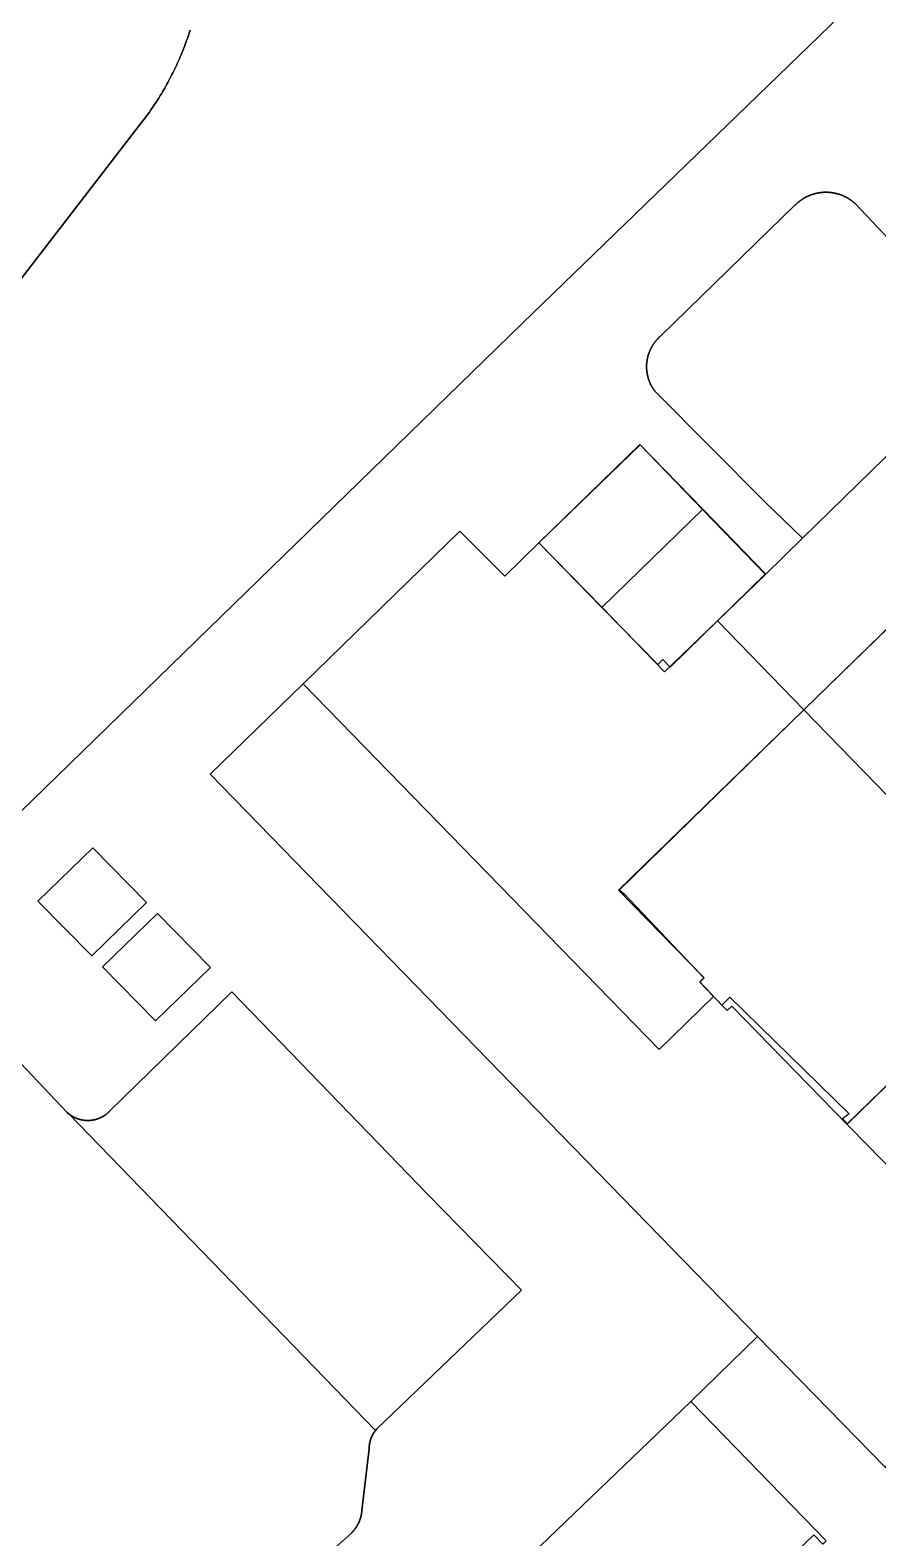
# Model space of a CAD drawing. Header units: metres. Extents: x -127 to 442, y -186 to 462.
# Drawn here: x 213.94 to 234.4, y 33.17 to 69.56 of the extents above; entities that cross this region are included whole.
import ezdxf

# ---------------------------------------------------------------- set-up
doc = ezdxf.new("R2010")
doc.units = ezdxf.units.M

msp = doc.modelspace()

# ---------------------------------------------------------------- linework, layer by layer
at = {"layer": 'building_2', "color": 1}
for points in [[(226.219, 57.188), (227.734, 55.625), (230.172, 58), (228.656, 59.562), (226.219, 57.188)], [(227.734, 55.625), (229.086, 54.25), (229.211, 54.375), (229.383, 54.188), (231.688, 56.438), (230.172, 58), (227.734, 55.625)], [(238.117, 47.5), (242.492, 51.75), (236.977, 57.406), (232.609, 53.156), (238.117, 47.5)], [(228.164, 48.812), (228.273, 48.719), (230.203, 46.688), (230.102, 46.594), (230.633, 46.031), (230.828, 46.219), (233.703, 43.406), (233.547, 43.281), (233.656, 43.156), (238.117, 47.5), (232.609, 53.156), (228.164, 48.812)]]:
    msp.add_lwpolyline(points, close=True, dxfattribs=at)
at = {"layer": 'road_0', "color": 8}
for points in [[(234.224, 70.619), (225.826, 62.487), (212.778, 49.795)], [(212.578, 62.077), (216.63, 67.33), (216.63, 67.33), (216.662, 67.372), (216.694, 67.414), (216.726, 67.456), (216.758, 67.498), (216.789, 67.541), (216.819, 67.584), (216.85, 67.627), (216.88, 67.67), (216.91, 67.714), (216.939, 67.758), (216.968, 67.802), (216.997, 67.846), (217.026, 67.89), (217.054, 67.935), (217.082, 67.98), (217.109, 68.025), (217.136, 68.07), (217.163, 68.116), (217.19, 68.161), (217.216, 68.207), (217.242, 68.253), (217.267, 68.3), (217.292, 68.346), (217.317, 68.393), (217.341, 68.44), (217.365, 68.487), (217.389, 68.534), (217.412, 68.581), (217.435, 68.629), (217.458, 68.676), (217.48, 68.724), (217.502, 68.772), (217.524, 68.82), (217.545, 68.869), (217.566, 68.917), (217.586, 68.966), (217.606, 69.015), (217.626, 69.064), (217.645, 69.113), (217.664, 69.162), (217.683, 69.212), (217.701, 69.261), (217.719, 69.311), (217.736, 69.361), (217.753, 69.41), (217.77, 69.461), (217.787, 69.511), (217.803, 69.561)], [(220.812, 27.751), (229.887, 36.46), (231.493, 38.035), (226.162, 43.508), (218.29, 51.605), (220.532, 53.785), (224.315, 57.466), (225.394, 56.386), (226.219, 57.189), (228.66, 59.549), (230.172, 57.987), (231.684, 56.425), (232.577, 57.296), (231.675, 58.177), (229.032, 60.83), (229.032, 60.83), (229.028, 60.836), (229.023, 60.841), (229.019, 60.847), (229.014, 60.853), (229.01, 60.858), (229.006, 60.864), (229.001, 60.87), (228.997, 60.876), (228.993, 60.882), (228.989, 60.888), (228.985, 60.893), (228.981, 60.899), (228.977, 60.905), (228.973, 60.911), (228.969, 60.917), (228.965, 60.924), (228.961, 60.93), (228.958, 60.936), (228.954, 60.942), (228.95, 60.948), (228.947, 60.954), (228.943, 60.961), (228.94, 60.967), (228.936, 60.973), (228.933, 60.979), (228.929, 60.986), (228.926, 60.992), (228.923, 60.999), (228.92, 61.005), (228.916, 61.011), (228.913, 61.018), (228.91, 61.024), (228.907, 61.031), (228.904, 61.037), (228.901, 61.044), (228.898, 61.05), (228.895, 61.057), (228.893, 61.064), (228.89, 61.07), (228.887, 61.077), (228.884, 61.084), (228.882, 61.09), (228.879, 61.097), (228.877, 61.104), (228.874, 61.111), (228.872, 61.117), (228.87, 61.124), (228.867, 61.131), (228.865, 61.138), (228.863, 61.145), (228.861, 61.151), (228.859, 61.158), (228.857, 61.165), (228.855, 61.172), (228.853, 61.179), (228.851, 61.186), (228.849, 61.193), (228.847, 61.2), (228.845, 61.207), (228.844, 61.214), (228.842, 61.221), (228.84, 61.228), (228.839, 61.235), (228.837, 61.242), (228.836, 61.249), (228.835, 61.256), (228.833, 61.263), (228.832, 61.27), (228.831, 61.277), (228.83, 61.284), (228.829, 61.291), (228.827, 61.299), (228.826, 61.306), (228.826, 61.313), (228.825, 61.32), (228.824, 61.327), (228.823, 61.334), (228.822, 61.341), (228.822, 61.348), (228.821, 61.356), (228.82, 61.363), (228.82, 61.37), (228.819, 61.377), (228.819, 61.384), (228.819, 61.391), (228.818, 61.399), (228.818, 61.406), (228.818, 61.413), (228.818, 61.42), (228.818, 61.427), (228.817, 61.435), (228.817, 61.442), (228.818, 61.449), (228.818, 61.456), (228.818, 61.463), (228.818, 61.47), (228.818, 61.478), (228.819, 61.485), (228.819, 61.492), (228.819, 61.492), (228.819, 61.5), (228.82, 61.508), (228.821, 61.516), (228.821, 61.524), (228.822, 61.532), (228.823, 61.54), (228.824, 61.548), (228.825, 61.556), (228.826, 61.564), (228.827, 61.572), (228.828, 61.58), (228.829, 61.588), (228.83, 61.596), (228.832, 61.604), (228.833, 61.612), (228.834, 61.619), (228.836, 61.627), (228.837, 61.635), (228.839, 61.643), (228.841, 61.651), (228.843, 61.659), (228.844, 61.667), (228.846, 61.674), (228.848, 61.682), (228.85, 61.69), (228.852, 61.698), (228.855, 61.705), (228.857, 61.713), (228.859, 61.721), (228.862, 61.729), (228.864, 61.736), (228.866, 61.744), (228.869, 61.751), (228.872, 61.759), (228.874, 61.767), (228.877, 61.774), (228.88, 61.782), (228.883, 61.789), (228.886, 61.797), (228.889, 61.804), (228.892, 61.812), (228.895, 61.819), (228.898, 61.826), (228.901, 61.834), (228.904, 61.841), (228.908, 61.848), (228.911, 61.856), (228.915, 61.863), (228.918, 61.87), (228.922, 61.877), (228.925, 61.884), (228.929, 61.892), (228.933, 61.899), (228.937, 61.906), (228.94, 61.913), (228.944, 61.92), (228.948, 61.927), (228.952, 61.934), (228.957, 61.941), (228.961, 61.947), (228.965, 61.954), (228.969, 61.961), (228.974, 61.968), (228.978, 61.975), (228.982, 61.981), (228.987, 61.988), (228.991, 61.995), (228.996, 62.001), (229.001, 62.008), (229.005, 62.014), (229.01, 62.021), (229.015, 62.027), (229.02, 62.033), (229.025, 62.04), (229.03, 62.046), (229.035, 62.052), (229.04, 62.059), (229.045, 62.065), (229.05, 62.071), (229.055, 62.077), (229.061, 62.083), (229.066, 62.089), (229.071, 62.095), (229.077, 62.101), (229.082, 62.107), (229.088, 62.113), (229.093, 62.118), (229.099, 62.124), (229.105, 62.13), (229.11, 62.135), (229.116, 62.141), (229.122, 62.147), (229.128, 62.152), (229.134, 62.158), (229.14, 62.163), (229.146, 62.168), (229.152, 62.174), (229.158, 62.179), (229.164, 62.184), (229.164, 62.184), (232.406, 65.341), (232.406, 65.341), (232.412, 65.347), (232.417, 65.352), (232.423, 65.357), (232.428, 65.363), (232.434, 65.368), (232.44, 65.373), (232.446, 65.379), (232.451, 65.384), (232.457, 65.389), (232.463, 65.394), (232.469, 65.399), (232.475, 65.404), (232.481, 65.409), (232.487, 65.414), (232.493, 65.419), (232.499, 65.424), (232.505, 65.429), (232.512, 65.434), (232.518, 65.438), (232.524, 65.443), (232.53, 65.448), (232.537, 65.452), (232.543, 65.457), (232.549, 65.461), (232.556, 65.466), (232.562, 65.47), (232.569, 65.475), (232.575, 65.479), (232.582, 65.483), (232.588, 65.487), (232.595, 65.491), (232.602, 65.496), (232.608, 65.5), (232.615, 65.504), (232.622, 65.507), (232.629, 65.511), (232.635, 65.515), (232.642, 65.519), (232.649, 65.523), (232.656, 65.526), (232.663, 65.53), (232.67, 65.534), (232.677, 65.537), (232.684, 65.541), (232.691, 65.544), (232.698, 65.547), (232.705, 65.551), (232.712, 65.554), (232.719, 65.557), (232.726, 65.56), (232.734, 65.564), (232.741, 65.567), (232.748, 65.57), (232.755, 65.573), (232.762, 65.575), (232.77, 65.578), (232.777, 65.581), (232.784, 65.584), (232.792, 65.587), (232.799, 65.589), (232.806, 65.592), (232.814, 65.594), (232.821, 65.597), (232.829, 65.599), (232.836, 65.601), (232.844, 65.604), (232.851, 65.606), (232.859, 65.608), (232.866, 65.61), (232.874, 65.612), (232.881, 65.614), (232.889, 65.616), (232.896, 65.618), (232.904, 65.62), (232.911, 65.622), (232.919, 65.623), (232.927, 65.625), (232.934, 65.627), (232.942, 65.628), (232.95, 65.63), (232.957, 65.631), (232.965, 65.633), (232.973, 65.634), (232.98, 65.635), (232.988, 65.636), (232.996, 65.637), (233.004, 65.639), (233.011, 65.64), (233.019, 65.641), (233.027, 65.641), (233.035, 65.642), (233.042, 65.643), (233.05, 65.644), (233.058, 65.644), (233.066, 65.645), (233.074, 65.646), (233.081, 65.646), (233.089, 65.647), (233.097, 65.647), (233.097, 65.647), (233.105, 65.647), (233.114, 65.648), (233.122, 65.648), (233.13, 65.648), (233.139, 65.648), (233.147, 65.648), (233.155, 65.648), (233.163, 65.648), (233.172, 65.648), (233.18, 65.648), (233.188, 65.647), (233.197, 65.647), (233.205, 65.647), (233.213, 65.646), (233.222, 65.645), (233.23, 65.645), (233.238, 65.644), (233.246, 65.643), (233.255, 65.643), (233.263, 65.642), (233.271, 65.641), (233.28, 65.64), (233.288, 65.639), (233.296, 65.637), (233.304, 65.636), (233.312, 65.635), (233.321, 65.633), (233.329, 65.632), (233.337, 65.631), (233.345, 65.629), (233.353, 65.627), (233.361, 65.626), (233.37, 65.624), (233.378, 65.622), (233.386, 65.62), (233.394, 65.618), (233.402, 65.616), (233.41, 65.614), (233.418, 65.612), (233.426, 65.61), (233.434, 65.608), (233.442, 65.605), (233.45, 65.603), (233.458, 65.601), (233.466, 65.598), (233.474, 65.595), (233.482, 65.593), (233.49, 65.59), (233.497, 65.587), (233.505, 65.584), (233.513, 65.582), (233.521, 65.579), (233.529, 65.576), (233.536, 65.573), (233.544, 65.569), (233.552, 65.566), (233.559, 65.563), (233.567, 65.56), (233.574, 65.556), (233.582, 65.553), (233.59, 65.549), (233.597, 65.546), (233.605, 65.542), (233.612, 65.538), (233.619, 65.535), (233.627, 65.531), (233.634, 65.527), (233.642, 65.523), (233.649, 65.519), (233.656, 65.515), (233.663, 65.511), (233.671, 65.507), (233.678, 65.503), (233.685, 65.498), (233.692, 65.494), (233.699, 65.49), (233.706, 65.485), (233.713, 65.481), (233.72, 65.476), (233.727, 65.472), (233.734, 65.467), (233.741, 65.462), (233.747, 65.457), (233.754, 65.453), (233.761, 65.448), (233.768, 65.443), (233.774, 65.438), (233.781, 65.433), (233.788, 65.428), (233.794, 65.423), (233.801, 65.417), (233.807, 65.412), (233.813, 65.407), (233.82, 65.401), (233.826, 65.396), (233.832, 65.391), (233.839, 65.385), (233.845, 65.38), (233.851, 65.374), (233.851, 65.374), (236.394, 62.682)], [(221.331, 32.96), (221.693, 33.287), (221.693, 33.287), (221.695, 33.289), (221.697, 33.291), (221.698, 33.292), (221.7, 33.294), (221.702, 33.296), (221.704, 33.298), (221.705, 33.299), (221.707, 33.301), (221.709, 33.303), (221.711, 33.305), (221.712, 33.307), (221.714, 33.308), (221.716, 33.31), (221.717, 33.312), (221.719, 33.314), (221.721, 33.316), (221.723, 33.318), (221.724, 33.319), (221.726, 33.321), (221.728, 33.323), (221.729, 33.325), (221.731, 33.327), (221.733, 33.329), (221.734, 33.331), (221.736, 33.332), (221.738, 33.334), (221.739, 33.336), (221.741, 33.338), (221.743, 33.34), (221.744, 33.342), (221.746, 33.344), (221.747, 33.346), (221.749, 33.348), (221.751, 33.35), (221.752, 33.351), (221.754, 33.353), (221.755, 33.355), (221.757, 33.357), (221.759, 33.359), (221.76, 33.361), (221.762, 33.363), (221.763, 33.365), (221.765, 33.367), (221.766, 33.369), (221.768, 33.371), (221.769, 33.373), (221.771, 33.375), (221.773, 33.377), (221.774, 33.379), (221.776, 33.381), (221.777, 33.383), (221.779, 33.385), (221.78, 33.387), (221.782, 33.389), (221.783, 33.391), (221.785, 33.393), (221.786, 33.395), (221.788, 33.397), (221.789, 33.399), (221.79, 33.401), (221.792, 33.403), (221.793, 33.405), (221.795, 33.407), (221.796, 33.409), (221.798, 33.411), (221.799, 33.413), (221.801, 33.415), (221.802, 33.417), (221.803, 33.419), (221.805, 33.421), (221.806, 33.423), (221.808, 33.426), (221.809, 33.428), (221.81, 33.43), (221.812, 33.432), (221.813, 33.434), (221.814, 33.436), (221.816, 33.438), (221.817, 33.44), (221.819, 33.442), (221.82, 33.444), (221.821, 33.446), (221.823, 33.449), (221.824, 33.451), (221.825, 33.453), (221.826, 33.455), (221.828, 33.457), (221.829, 33.459), (221.83, 33.461), (221.832, 33.464), (221.833, 33.466), (221.834, 33.468), (221.836, 33.47), (221.837, 33.472), (221.838, 33.474), (221.839, 33.476), (221.841, 33.479), (221.842, 33.481), (221.843, 33.483), (221.843, 33.483), (221.845, 33.486), (221.847, 33.49), (221.848, 33.493), (221.85, 33.496), (221.852, 33.499), (221.854, 33.503), (221.855, 33.506), (221.857, 33.509), (221.859, 33.513), (221.861, 33.516), (221.862, 33.519), (221.864, 33.523), (221.866, 33.526), (221.867, 33.529), (221.869, 33.533), (221.87, 33.536), (221.872, 33.54), (221.874, 33.543), (221.875, 33.546), (221.877, 33.55), (221.878, 33.553), (221.88, 33.557), (221.881, 33.56), (221.883, 33.564), (221.884, 33.567), (221.886, 33.57), (221.887, 33.574), (221.888, 33.577), (221.89, 33.581), (221.891, 33.584), (221.893, 33.588), (221.894, 33.591), (221.895, 33.595), (221.897, 33.598), (221.898, 33.602), (221.899, 33.605), (221.9, 33.609), (221.902, 33.612), (221.903, 33.616), (221.904, 33.619), (221.905, 33.623), (221.907, 33.626), (221.908, 33.63), (221.909, 33.634), (221.91, 33.637), (221.911, 33.641), (221.912, 33.644), (221.913, 33.648), (221.915, 33.651), (221.916, 33.655), (221.917, 33.659), (221.918, 33.662), (221.919, 33.666), (221.92, 33.669), (221.921, 33.673), (221.922, 33.677), (221.923, 33.68), (221.924, 33.684), (221.924, 33.687), (221.925, 33.691), (221.926, 33.695), (221.927, 33.698), (221.928, 33.702), (221.929, 33.706), (221.93, 33.709), (221.93, 33.713), (221.931, 33.717), (221.932, 33.72), (221.933, 33.724), (221.934, 33.728), (221.934, 33.731), (221.935, 33.735), (221.936, 33.739), (221.936, 33.742), (221.937, 33.746), (221.938, 33.75), (221.938, 33.753), (221.939, 33.757), (221.94, 33.761), (221.94, 33.764), (221.941, 33.768), (221.941, 33.772), (221.942, 33.775), (221.942, 33.779), (221.943, 33.783), (221.943, 33.787), (221.944, 33.79), (221.944, 33.794), (221.945, 33.798), (221.945, 33.801), (221.945, 33.805), (221.946, 33.809), (221.946, 33.813), (221.947, 33.816), (221.947, 33.82), (221.947, 33.824), (221.947, 33.828), (221.948, 33.831), (221.948, 33.835), (221.948, 33.835), (222.124, 35.324), (222.124, 35.324), (222.124, 35.327), (222.124, 35.33), (222.124, 35.333), (222.124, 35.336), (222.124, 35.339), (222.124, 35.342), (222.124, 35.344), (222.124, 35.347), (222.124, 35.35), (222.124, 35.353), (222.125, 35.356), (222.125, 35.359), (222.125, 35.362), (222.125, 35.365), (222.125, 35.368), (222.125, 35.371), (222.125, 35.374), (222.126, 35.377), (222.126, 35.38), (222.126, 35.382), (222.126, 35.385), (222.127, 35.388), (222.127, 35.391), (222.127, 35.394), (222.127, 35.397), (222.128, 35.4), (222.128, 35.403), (222.128, 35.406), (222.129, 35.409), (222.129, 35.412), (222.129, 35.415), (222.13, 35.417), (222.13, 35.42), (222.13, 35.423), (222.131, 35.426), (222.131, 35.429), (222.132, 35.432), (222.132, 35.435), (222.133, 35.438), (222.133, 35.441), (222.133, 35.443), (222.134, 35.446), (222.134, 35.449), (222.135, 35.452), (222.135, 35.455), (222.136, 35.458), (222.137, 35.461), (222.137, 35.464), (222.138, 35.466), (222.138, 35.469), (222.139, 35.472), (222.139, 35.475), (222.14, 35.478), (222.141, 35.481), (222.141, 35.484), (222.142, 35.487), (222.143, 35.489), (222.143, 35.492), (222.144, 35.495), (222.145, 35.498), (222.145, 35.501), (222.146, 35.504), (222.147, 35.506), (222.148, 35.509), (222.148, 35.512), (222.149, 35.515), (222.15, 35.518), (222.151, 35.521), (222.152, 35.523), (222.152, 35.526), (222.153, 35.529), (222.154, 35.532), (222.155, 35.535), (222.156, 35.537), (222.157, 35.54), (222.157, 35.543), (222.158, 35.546), (222.159, 35.549), (222.16, 35.551), (222.161, 35.554), (222.162, 35.557), (222.163, 35.56), (222.164, 35.562), (222.165, 35.565), (222.166, 35.568), (222.167, 35.571), (222.168, 35.573), (222.169, 35.576), (222.17, 35.579), (222.171, 35.582), (222.172, 35.584), (222.173, 35.587), (222.174, 35.59), (222.175, 35.592), (222.176, 35.595), (222.178, 35.598), (222.179, 35.601), (222.18, 35.603), (222.181, 35.606), (222.181, 35.606), (222.182, 35.608), (222.182, 35.609), (222.183, 35.611), (222.184, 35.613), (222.185, 35.614), (222.186, 35.616), (222.186, 35.618), (222.187, 35.619), (222.188, 35.621), (222.189, 35.623), (222.189, 35.624), (222.19, 35.626), (222.191, 35.628), (222.192, 35.629), (222.193, 35.631), (222.193, 35.633), (222.194, 35.634), (222.195, 35.636), (222.196, 35.638), (222.197, 35.639), (222.198, 35.641), (222.198, 35.643), (222.199, 35.644), (222.2, 35.646), (222.201, 35.648), (222.202, 35.649), (222.203, 35.651), (222.203, 35.652), (222.204, 35.654), (222.205, 35.656), (222.206, 35.657), (222.207, 35.659), (222.208, 35.661), (222.209, 35.662), (222.21, 35.664), (222.211, 35.665), (222.211, 35.667), (222.212, 35.669), (222.213, 35.67), (222.214, 35.672), (222.215, 35.673), (222.216, 35.675), (222.217, 35.677), (222.218, 35.678), (222.219, 35.68), (222.22, 35.681), (222.221, 35.683), (222.222, 35.685), (222.223, 35.686), (222.223, 35.688), (222.224, 35.689), (222.225, 35.691), (222.226, 35.693), (222.227, 35.694), (222.228, 35.696), (222.229, 35.697), (222.23, 35.699), (222.231, 35.7), (222.232, 35.702), (222.233, 35.703), (222.234, 35.705), (222.235, 35.707), (222.236, 35.708), (222.237, 35.71), (222.238, 35.711), (222.239, 35.713), (222.24, 35.714), (222.241, 35.716), (222.242, 35.717), (222.243, 35.719), (222.244, 35.72), (222.245, 35.722), (222.246, 35.723), (222.248, 35.725), (222.249, 35.726), (222.25, 35.728), (222.251, 35.729), (222.252, 35.731), (222.253, 35.733), (222.254, 35.734), (222.255, 35.736), (222.256, 35.737), (222.257, 35.738), (222.258, 35.74), (222.259, 35.741), (222.26, 35.743), (222.262, 35.744), (222.263, 35.746), (222.264, 35.747), (222.265, 35.749), (222.266, 35.75), (222.267, 35.752), (222.268, 35.753), (222.269, 35.755), (222.27, 35.756), (222.272, 35.758), (222.273, 35.759), (222.274, 35.761), (222.275, 35.762), (222.275, 35.762), (214.887, 43.397), (214.838, 43.438), (208.382, 50.253)], [(208.382, 50.253), (214.838, 43.438), (214.887, 43.397), (214.887, 43.397), (214.891, 43.394), (214.895, 43.391), (214.898, 43.388), (214.902, 43.385), (214.906, 43.383), (214.91, 43.38), (214.914, 43.377), (214.918, 43.374), (214.922, 43.372), (214.926, 43.369), (214.93, 43.366), (214.933, 43.364), (214.937, 43.361), (214.941, 43.359), (214.946, 43.356), (214.95, 43.353), (214.954, 43.351), (214.958, 43.348), (214.962, 43.346), (214.966, 43.344), (214.97, 43.341), (214.974, 43.339), (214.978, 43.336), (214.982, 43.334), (214.987, 43.332), (214.991, 43.33), (214.995, 43.327), (214.999, 43.325), (215.004, 43.323), (215.008, 43.321), (215.012, 43.319), (215.016, 43.317), (215.021, 43.315), (215.025, 43.313), (215.029, 43.311), (215.034, 43.309), (215.038, 43.307), (215.042, 43.305), (215.047, 43.303), (215.051, 43.301), (215.056, 43.299), (215.06, 43.297), (215.064, 43.296), (215.069, 43.294), (215.073, 43.292), (215.078, 43.29), (215.082, 43.289), (215.087, 43.287), (215.091, 43.286), (215.096, 43.284), (215.1, 43.283), (215.105, 43.281), (215.109, 43.28), (215.114, 43.278), (215.118, 43.277), (215.123, 43.275), (215.128, 43.274), (215.132, 43.273), (215.137, 43.271), (215.141, 43.27), (215.146, 43.269), (215.15, 43.268), (215.155, 43.266), (215.16, 43.265), (215.164, 43.264), (215.169, 43.263), (215.174, 43.262), (215.178, 43.261), (215.183, 43.26), (215.188, 43.259), (215.192, 43.258), (215.197, 43.257), (215.202, 43.256), (215.206, 43.256), (215.211, 43.255), (215.216, 43.254), (215.221, 43.253), (215.225, 43.253), (215.23, 43.252), (215.235, 43.251), (215.239, 43.251), (215.244, 43.25), (215.249, 43.25), (215.254, 43.249), (215.258, 43.249), (215.263, 43.248), (215.268, 43.248), (215.273, 43.247), (215.277, 43.247), (215.282, 43.247), (215.287, 43.246), (215.292, 43.246), (215.296, 43.246), (215.301, 43.246), (215.306, 43.245), (215.311, 43.245), (215.315, 43.245), (215.32, 43.245), (215.325, 43.245), (215.325, 43.245), (215.331, 43.245), (215.337, 43.245), (215.343, 43.245), (215.349, 43.245), (215.354, 43.245), (215.36, 43.245), (215.366, 43.246), (215.372, 43.246), (215.378, 43.246), (215.384, 43.247), (215.39, 43.247), (215.396, 43.248), (215.401, 43.248), (215.407, 43.249), (215.413, 43.249), (215.419, 43.25), (215.425, 43.251), (215.431, 43.251), (215.437, 43.252), (215.442, 43.253), (215.448, 43.254), (215.454, 43.255), (215.46, 43.256), (215.466, 43.257), (215.471, 43.258), (215.477, 43.259), (215.483, 43.26), (215.489, 43.261), (215.495, 43.263), (215.5, 43.264), (215.506, 43.265), (215.512, 43.267), (215.517, 43.268), (215.523, 43.27), (215.529, 43.271), (215.534, 43.273), (215.54, 43.275), (215.546, 43.276), (215.551, 43.278), (215.557, 43.28), (215.563, 43.282), (215.568, 43.283), (215.574, 43.285), (215.579, 43.287), (215.585, 43.289), (215.59, 43.291), (215.596, 43.293), (215.601, 43.296), (215.607, 43.298), (215.612, 43.3), (215.618, 43.302), (215.623, 43.305), (215.629, 43.307), (215.634, 43.309), (215.639, 43.312), (215.645, 43.314), (215.65, 43.317), (215.655, 43.319), (215.661, 43.322), (215.666, 43.325), (215.671, 43.327), (215.676, 43.33), (215.682, 43.333), (215.687, 43.336), (215.692, 43.338), (215.697, 43.341), (215.702, 43.344), (215.707, 43.347), (215.712, 43.35), (215.717, 43.353), (215.722, 43.356), (215.727, 43.36), (215.732, 43.363), (215.737, 43.366), (215.742, 43.369), (215.747, 43.373), (215.752, 43.376), (215.757, 43.379), (215.761, 43.383), (215.766, 43.386), (215.771, 43.39), (215.776, 43.393), (215.78, 43.397), (215.785, 43.4), (215.79, 43.404), (215.794, 43.408), (215.799, 43.412), (215.803, 43.415), (215.808, 43.419), (215.812, 43.423), (215.817, 43.427), (215.821, 43.431), (215.825, 43.435), (215.83, 43.439), (215.834, 43.443), (215.838, 43.447), (215.843, 43.451), (215.847, 43.455), (215.851, 43.459), (215.851, 43.459), (218.808, 46.349), (223.529, 41.47), (225.799, 39.151), (222.312, 35.804), (222.275, 35.762), (222.275, 35.762), (222.274, 35.761), (222.273, 35.759), (222.272, 35.758), (222.27, 35.756), (222.269, 35.755), (222.268, 35.753), (222.267, 35.752), (222.266, 35.75), (222.265, 35.749), (222.264, 35.747), (222.263, 35.746), (222.262, 35.744), (222.26, 35.743), (222.259, 35.741), (222.258, 35.74), (222.257, 35.738), (222.256, 35.737), (222.255, 35.736), (222.254, 35.734), (222.253, 35.733), (222.252, 35.731), (222.251, 35.729), (222.25, 35.728), (222.249, 35.726), (222.248, 35.725), (222.246, 35.723), (222.245, 35.722), (222.244, 35.72), (222.243, 35.719), (222.242, 35.717), (222.241, 35.716), (222.24, 35.714), (222.239, 35.713), (222.238, 35.711), (222.237, 35.71), (222.236, 35.708), (222.235, 35.707), (222.234, 35.705), (222.233, 35.703), (222.232, 35.702), (222.231, 35.7), (222.23, 35.699), (222.229, 35.697), (222.228, 35.696), (222.227, 35.694), (222.226, 35.693), (222.225, 35.691), (222.224, 35.689), (222.223, 35.688), (222.223, 35.686), (222.222, 35.685), (222.221, 35.683), (222.22, 35.681), (222.219, 35.68), (222.218, 35.678), (222.217, 35.677), (222.216, 35.675), (222.215, 35.673), (222.214, 35.672), (222.213, 35.67), (222.212, 35.669), (222.211, 35.667), (222.211, 35.665), (222.21, 35.664), (222.209, 35.662), (222.208, 35.661), (222.207, 35.659), (222.206, 35.657), (222.205, 35.656), (222.204, 35.654), (222.203, 35.652), (222.203, 35.651), (222.202, 35.649), (222.201, 35.648), (222.2, 35.646), (222.199, 35.644), (222.198, 35.643), (222.198, 35.641), (222.197, 35.639), (222.196, 35.638), (222.195, 35.636), (222.194, 35.634), (222.193, 35.633), (222.193, 35.631), (222.192, 35.629), (222.191, 35.628), (222.19, 35.626), (222.189, 35.624), (222.189, 35.623), (222.188, 35.621), (222.187, 35.619), (222.186, 35.618), (222.186, 35.616), (222.185, 35.614), (222.184, 35.613), (222.183, 35.611), (222.182, 35.609), (222.182, 35.608), (222.181, 35.606), (222.181, 35.606), (222.18, 35.603), (222.179, 35.601), (222.178, 35.598), (222.176, 35.595), (222.175, 35.592), (222.174, 35.59), (222.173, 35.587), (222.172, 35.584), (222.171, 35.582), (222.17, 35.579), (222.169, 35.576), (222.168, 35.573), (222.167, 35.571), (222.166, 35.568), (222.165, 35.565), (222.164, 35.562), (222.163, 35.56), (222.162, 35.557), (222.161, 35.554), (222.16, 35.551), (222.159, 35.549), (222.158, 35.546), (222.157, 35.543), (222.157, 35.54), (222.156, 35.537), (222.155, 35.535), (222.154, 35.532), (222.153, 35.529), (222.152, 35.526), (222.152, 35.523), (222.151, 35.521), (222.15, 35.518), (222.149, 35.515), (222.148, 35.512), (222.148, 35.509), (222.147, 35.506), (222.146, 35.504), (222.145, 35.501), (222.145, 35.498), (222.144, 35.495), (222.143, 35.492), (222.143, 35.489), (222.142, 35.487), (222.141, 35.484), (222.141, 35.481), (222.14, 35.478), (222.139, 35.475), (222.139, 35.472), (222.138, 35.469), (222.138, 35.466), (222.137, 35.464), (222.137, 35.461), (222.136, 35.458), (222.135, 35.455), (222.135, 35.452), (222.134, 35.449), (222.134, 35.446), (222.133, 35.443), (222.133, 35.441), (222.133, 35.438), (222.132, 35.435), (222.132, 35.432), (222.131, 35.429), (222.131, 35.426), (222.13, 35.423), (222.13, 35.42), (222.13, 35.417), (222.129, 35.415), (222.129, 35.412), (222.129, 35.409), (222.128, 35.406), (222.128, 35.403), (222.128, 35.4), (222.127, 35.397), (222.127, 35.394), (222.127, 35.391), (222.127, 35.388), (222.126, 35.385), (222.126, 35.382), (222.126, 35.38), (222.126, 35.377), (222.125, 35.374), (222.125, 35.371), (222.125, 35.368), (222.125, 35.365), (222.125, 35.362), (222.125, 35.359), (222.125, 35.356), (222.124, 35.353), (222.124, 35.35), (222.124, 35.347), (222.124, 35.344), (222.124, 35.342), (222.124, 35.339), (222.124, 35.336), (222.124, 35.333), (222.124, 35.33), (222.124, 35.327), (222.124, 35.324), (222.124, 35.324), (221.948, 33.835), (221.948, 33.835), (221.948, 33.831), (221.947, 33.828), (221.947, 33.824), (221.947, 33.82), (221.947, 33.816), (221.946, 33.813), (221.946, 33.809), (221.945, 33.805), (221.945, 33.801), (221.945, 33.798), (221.944, 33.794), (221.944, 33.79), (221.943, 33.787), (221.943, 33.783), (221.942, 33.779), (221.942, 33.775), (221.941, 33.772), (221.941, 33.768), (221.94, 33.764), (221.94, 33.761), (221.939, 33.757), (221.938, 33.753), (221.938, 33.75), (221.937, 33.746), (221.936, 33.742), (221.936, 33.739), (221.935, 33.735), (221.934, 33.731), (221.934, 33.728), (221.933, 33.724), (221.932, 33.72), (221.931, 33.717), (221.93, 33.713), (221.93, 33.709), (221.929, 33.706), (221.928, 33.702), (221.927, 33.698), (221.926, 33.695), (221.925, 33.691), (221.924, 33.687), (221.924, 33.684), (221.923, 33.68), (221.922, 33.677), (221.921, 33.673), (221.92, 33.669), (221.919, 33.666), (221.918, 33.662), (221.917, 33.659), (221.916, 33.655), (221.915, 33.651), (221.913, 33.648), (221.912, 33.644), (221.911, 33.641), (221.91, 33.637), (221.909, 33.634), (221.908, 33.63), (221.907, 33.626), (221.905, 33.623), (221.904, 33.619), (221.903, 33.616), (221.902, 33.612), (221.9, 33.609), (221.899, 33.605), (221.898, 33.602), (221.897, 33.598), (221.895, 33.595), (221.894, 33.591), (221.893, 33.588), (221.891, 33.584), (221.89, 33.581), (221.888, 33.577), (221.887, 33.574), (221.886, 33.57), (221.884, 33.567), (221.883, 33.564), (221.881, 33.56), (221.88, 33.557), (221.878, 33.553), (221.877, 33.55), (221.875, 33.546), (221.874, 33.543), (221.872, 33.54), (221.87, 33.536), (221.869, 33.533), (221.867, 33.529), (221.866, 33.526), (221.864, 33.523), (221.862, 33.519), (221.861, 33.516), (221.859, 33.513), (221.857, 33.509), (221.855, 33.506), (221.854, 33.503), (221.852, 33.499), (221.85, 33.496), (221.848, 33.493), (221.847, 33.49), (221.845, 33.486), (221.843, 33.483), (221.843, 33.483), (221.842, 33.481), (221.841, 33.479), (221.839, 33.476), (221.838, 33.474), (221.837, 33.472), (221.836, 33.47), (221.834, 33.468), (221.833, 33.466), (221.832, 33.464), (221.83, 33.461), (221.829, 33.459), (221.828, 33.457), (221.826, 33.455), (221.825, 33.453), (221.824, 33.451), (221.823, 33.449), (221.821, 33.446), (221.82, 33.444), (221.819, 33.442), (221.817, 33.44), (221.816, 33.438), (221.814, 33.436), (221.813, 33.434), (221.812, 33.432), (221.81, 33.43), (221.809, 33.428), (221.808, 33.426), (221.806, 33.423), (221.805, 33.421), (221.803, 33.419), (221.802, 33.417), (221.801, 33.415), (221.799, 33.413), (221.798, 33.411), (221.796, 33.409), (221.795, 33.407), (221.793, 33.405), (221.792, 33.403), (221.79, 33.401), (221.789, 33.399), (221.788, 33.397), (221.786, 33.395), (221.785, 33.393), (221.783, 33.391), (221.782, 33.389), (221.78, 33.387), (221.779, 33.385), (221.777, 33.383), (221.776, 33.381), (221.774, 33.379), (221.773, 33.377), (221.771, 33.375), (221.769, 33.373), (221.768, 33.371), (221.766, 33.369), (221.765, 33.367), (221.763, 33.365), (221.762, 33.363), (221.76, 33.361), (221.759, 33.359), (221.757, 33.357), (221.755, 33.355), (221.754, 33.353), (221.752, 33.351), (221.751, 33.35), (221.749, 33.348), (221.747, 33.346), (221.746, 33.344), (221.744, 33.342), (221.743, 33.34), (221.741, 33.338), (221.739, 33.336), (221.738, 33.334), (221.736, 33.332), (221.734, 33.331), (221.733, 33.329), (221.731, 33.327), (221.729, 33.325), (221.728, 33.323), (221.726, 33.321), (221.724, 33.319), (221.723, 33.318), (221.721, 33.316), (221.719, 33.314), (221.717, 33.312), (221.716, 33.31), (221.714, 33.308), (221.712, 33.307), (221.711, 33.305), (221.709, 33.303), (221.707, 33.301), (221.705, 33.299), (221.704, 33.298), (221.702, 33.296), (221.7, 33.294), (221.698, 33.292), (221.697, 33.291), (221.695, 33.289), (221.693, 33.287), (221.693, 33.287), (221.331, 32.96)], [(252.6, 16.324), (236.127, 33.25), (236.127, 33.25), (234.572, 34.875), (231.493, 38.035), (229.887, 36.46), (233.155, 33.099)]]:
    msp.add_lwpolyline(points, dxfattribs=at)
msp.add_lwpolyline([(214.887, 43.397), (222.275, 35.762), (222.312, 35.804), (225.799, 39.151), (223.529, 41.47), (218.808, 46.349), (215.851, 43.459), (215.851, 43.459), (215.847, 43.455), (215.843, 43.451), (215.838, 43.447), (215.834, 43.443), (215.83, 43.439), (215.825, 43.435), (215.821, 43.431), (215.817, 43.427), (215.812, 43.423), (215.808, 43.419), (215.803, 43.415), (215.799, 43.412), (215.794, 43.408), (215.79, 43.404), (215.785, 43.4), (215.78, 43.397), (215.776, 43.393), (215.771, 43.39), (215.766, 43.386), (215.761, 43.383), (215.757, 43.379), (215.752, 43.376), (215.747, 43.373), (215.742, 43.369), (215.737, 43.366), (215.732, 43.363), (215.727, 43.36), (215.722, 43.356), (215.717, 43.353), (215.712, 43.35), (215.707, 43.347), (215.702, 43.344), (215.697, 43.341), (215.692, 43.338), (215.687, 43.336), (215.682, 43.333), (215.676, 43.33), (215.671, 43.327), (215.666, 43.325), (215.661, 43.322), (215.655, 43.319), (215.65, 43.317), (215.645, 43.314), (215.639, 43.312), (215.634, 43.309), (215.629, 43.307), (215.623, 43.305), (215.618, 43.302), (215.612, 43.3), (215.607, 43.298), (215.601, 43.296), (215.596, 43.293), (215.59, 43.291), (215.585, 43.289), (215.579, 43.287), (215.574, 43.285), (215.568, 43.283), (215.563, 43.282), (215.557, 43.28), (215.551, 43.278), (215.546, 43.276), (215.54, 43.275), (215.534, 43.273), (215.529, 43.271), (215.523, 43.27), (215.517, 43.268), (215.512, 43.267), (215.506, 43.265), (215.5, 43.264), (215.495, 43.263), (215.489, 43.261), (215.483, 43.26), (215.477, 43.259), (215.471, 43.258), (215.466, 43.257), (215.46, 43.256), (215.454, 43.255), (215.448, 43.254), (215.442, 43.253), (215.437, 43.252), (215.431, 43.251), (215.425, 43.251), (215.419, 43.25), (215.413, 43.249), (215.407, 43.249), (215.401, 43.248), (215.396, 43.248), (215.39, 43.247), (215.384, 43.247), (215.378, 43.246), (215.372, 43.246), (215.366, 43.246), (215.36, 43.245), (215.354, 43.245), (215.349, 43.245), (215.343, 43.245), (215.337, 43.245), (215.331, 43.245), (215.325, 43.245), (215.325, 43.245), (215.32, 43.245), (215.315, 43.245), (215.311, 43.245), (215.306, 43.245), (215.301, 43.246), (215.296, 43.246), (215.292, 43.246), (215.287, 43.246), (215.282, 43.247), (215.277, 43.247), (215.273, 43.247), (215.268, 43.248), (215.263, 43.248), (215.258, 43.249), (215.254, 43.249), (215.249, 43.25), (215.244, 43.25), (215.239, 43.251), (215.235, 43.251), (215.23, 43.252), (215.225, 43.253), (215.221, 43.253), (215.216, 43.254), (215.211, 43.255), (215.206, 43.256), (215.202, 43.256), (215.197, 43.257), (215.192, 43.258), (215.188, 43.259), (215.183, 43.26), (215.178, 43.261), (215.174, 43.262), (215.169, 43.263), (215.164, 43.264), (215.16, 43.265), (215.155, 43.266), (215.15, 43.268), (215.146, 43.269), (215.141, 43.27), (215.137, 43.271), (215.132, 43.273), (215.128, 43.274), (215.123, 43.275), (215.118, 43.277), (215.114, 43.278), (215.109, 43.28), (215.105, 43.281), (215.1, 43.283), (215.096, 43.284), (215.091, 43.286), (215.087, 43.287), (215.082, 43.289), (215.078, 43.29), (215.073, 43.292), (215.069, 43.294), (215.064, 43.296), (215.06, 43.297), (215.056, 43.299), (215.051, 43.301), (215.047, 43.303), (215.042, 43.305), (215.038, 43.307), (215.034, 43.309), (215.029, 43.311), (215.025, 43.313), (215.021, 43.315), (215.016, 43.317), (215.012, 43.319), (215.008, 43.321), (215.004, 43.323), (214.999, 43.325), (214.995, 43.327), (214.991, 43.33), (214.987, 43.332), (214.982, 43.334), (214.978, 43.336), (214.974, 43.339), (214.97, 43.341), (214.966, 43.344), (214.962, 43.346), (214.958, 43.348), (214.954, 43.351), (214.95, 43.353), (214.946, 43.356), (214.941, 43.359), (214.937, 43.361), (214.933, 43.364), (214.93, 43.366), (214.926, 43.369), (214.922, 43.372), (214.918, 43.374), (214.914, 43.377), (214.91, 43.38), (214.906, 43.383), (214.902, 43.385), (214.898, 43.388), (214.895, 43.391), (214.891, 43.394), (214.887, 43.397)], close=True, dxfattribs=at)
at = {"layer": 'terrain_0', "color": 8}
for points in [[(236.98, 57.415), (234.898, 59.559), (232.577, 57.296), (231.684, 56.425), (230.526, 55.305), (232.61, 53.159), (236.98, 57.415)], [(232.61, 53.159), (230.526, 55.305), (229.252, 54.074), (227.736, 55.632), (226.219, 57.189), (225.394, 56.386), (224.315, 57.466), (220.532, 53.785), (229.118, 44.962), (230.432, 46.24), (230.1, 46.58), (230.207, 46.684), (228.137, 48.802), (232.61, 53.159)], [(238.114, 47.491), (233.653, 43.159), (233.729, 43.079), (238.256, 38.45), (242.703, 42.766), (238.114, 47.491)], [(233.071, 33.018), (233.155, 33.099), (229.887, 36.46), (220.812, 27.751), (223.88, 24.598), (228.347, 28.901), (232.854, 33.244), (233.071, 33.018)]]:
    msp.add_lwpolyline(points, close=True, dxfattribs=at)
at = {"layer": 'terrain_1', "color": 7}
for points in [[(215.457, 49.827), (214.131, 48.538), (215.428, 47.218), (216.754, 48.508), (215.457, 49.827)], [(216.969, 45.648), (218.295, 46.938), (217.012, 48.243), (215.686, 46.953), (216.969, 45.648)]]:
    msp.add_lwpolyline(points, close=True, dxfattribs=at)
at = {"layer": 'terrain_5', "color": 3}
for points in [[(212.778, 49.795), (225.826, 62.487), (234.224, 70.619)], [(217.803, 69.561), (217.787, 69.511), (217.77, 69.461), (217.753, 69.41), (217.736, 69.361), (217.719, 69.311), (217.701, 69.261), (217.683, 69.212), (217.664, 69.162), (217.645, 69.113), (217.626, 69.064), (217.606, 69.015), (217.586, 68.966), (217.566, 68.917), (217.545, 68.869), (217.524, 68.82), (217.502, 68.772), (217.48, 68.724), (217.458, 68.676), (217.435, 68.629), (217.412, 68.581), (217.389, 68.534), (217.365, 68.487), (217.341, 68.44), (217.317, 68.393), (217.292, 68.346), (217.267, 68.3), (217.242, 68.253), (217.216, 68.207), (217.19, 68.161), (217.163, 68.116), (217.136, 68.07), (217.109, 68.025), (217.082, 67.98), (217.054, 67.935), (217.026, 67.89), (216.997, 67.846), (216.968, 67.802), (216.939, 67.758), (216.91, 67.714), (216.88, 67.67), (216.85, 67.627), (216.819, 67.584), (216.789, 67.541), (216.758, 67.498), (216.726, 67.456), (216.694, 67.414), (216.662, 67.372), (216.63, 67.33), (216.63, 67.33), (212.578, 62.077)], [(236.394, 62.682), (233.851, 65.374), (233.851, 65.374), (233.845, 65.38), (233.839, 65.385), (233.832, 65.391), (233.826, 65.396), (233.82, 65.401), (233.813, 65.407), (233.807, 65.412), (233.801, 65.417), (233.794, 65.423), (233.788, 65.428), (233.781, 65.433), (233.774, 65.438), (233.768, 65.443), (233.761, 65.448), (233.754, 65.453), (233.747, 65.457), (233.741, 65.462), (233.734, 65.467), (233.727, 65.472), (233.72, 65.476), (233.713, 65.481), (233.706, 65.485), (233.699, 65.49), (233.692, 65.494), (233.685, 65.498), (233.678, 65.503), (233.671, 65.507), (233.663, 65.511), (233.656, 65.515), (233.649, 65.519), (233.642, 65.523), (233.634, 65.527), (233.627, 65.531), (233.619, 65.535), (233.612, 65.538), (233.605, 65.542), (233.597, 65.546), (233.59, 65.549), (233.582, 65.553), (233.574, 65.556), (233.567, 65.56), (233.559, 65.563), (233.552, 65.566), (233.544, 65.569), (233.536, 65.573), (233.529, 65.576), (233.521, 65.579), (233.513, 65.582), (233.505, 65.584), (233.497, 65.587), (233.49, 65.59), (233.482, 65.593), (233.474, 65.595), (233.466, 65.598), (233.458, 65.601), (233.45, 65.603), (233.442, 65.605), (233.434, 65.608), (233.426, 65.61), (233.418, 65.612), (233.41, 65.614), (233.402, 65.616), (233.394, 65.618), (233.386, 65.62), (233.378, 65.622), (233.37, 65.624), (233.361, 65.626), (233.353, 65.627), (233.345, 65.629), (233.337, 65.631), (233.329, 65.632), (233.321, 65.633), (233.312, 65.635), (233.304, 65.636), (233.296, 65.637), (233.288, 65.639), (233.28, 65.64), (233.271, 65.641), (233.263, 65.642), (233.255, 65.643), (233.246, 65.643), (233.238, 65.644), (233.23, 65.645), (233.222, 65.645), (233.213, 65.646), (233.205, 65.647), (233.197, 65.647), (233.188, 65.647), (233.18, 65.648), (233.172, 65.648), (233.163, 65.648), (233.155, 65.648), (233.147, 65.648), (233.139, 65.648), (233.13, 65.648), (233.122, 65.648), (233.114, 65.648), (233.105, 65.647), (233.097, 65.647), (233.097, 65.647), (233.089, 65.647), (233.081, 65.646), (233.074, 65.646), (233.066, 65.645), (233.058, 65.644), (233.05, 65.644), (233.042, 65.643), (233.035, 65.642), (233.027, 65.641), (233.019, 65.641), (233.011, 65.64), (233.004, 65.639), (232.996, 65.637), (232.988, 65.636), (232.98, 65.635), (232.973, 65.634), (232.965, 65.633), (232.957, 65.631), (232.95, 65.63), (232.942, 65.628), (232.934, 65.627), (232.927, 65.625), (232.919, 65.623), (232.911, 65.622), (232.904, 65.62), (232.896, 65.618), (232.889, 65.616), (232.881, 65.614), (232.874, 65.612), (232.866, 65.61), (232.859, 65.608), (232.851, 65.606), (232.844, 65.604), (232.836, 65.601), (232.829, 65.599), (232.821, 65.597), (232.814, 65.594), (232.806, 65.592), (232.799, 65.589), (232.792, 65.587), (232.784, 65.584), (232.777, 65.581), (232.77, 65.578), (232.762, 65.575), (232.755, 65.573), (232.748, 65.57), (232.741, 65.567), (232.734, 65.564), (232.726, 65.56), (232.719, 65.557), (232.712, 65.554), (232.705, 65.551), (232.698, 65.547), (232.691, 65.544), (232.684, 65.541), (232.677, 65.537), (232.67, 65.534), (232.663, 65.53), (232.656, 65.526), (232.649, 65.523), (232.642, 65.519), (232.635, 65.515), (232.629, 65.511), (232.622, 65.507), (232.615, 65.504), (232.608, 65.5), (232.602, 65.496), (232.595, 65.491), (232.588, 65.487), (232.582, 65.483), (232.575, 65.479), (232.569, 65.475), (232.562, 65.47), (232.556, 65.466), (232.549, 65.461), (232.543, 65.457), (232.537, 65.452), (232.53, 65.448), (232.524, 65.443), (232.518, 65.438), (232.512, 65.434), (232.505, 65.429), (232.499, 65.424), (232.493, 65.419), (232.487, 65.414), (232.481, 65.409), (232.475, 65.404), (232.469, 65.399), (232.463, 65.394), (232.457, 65.389), (232.451, 65.384), (232.446, 65.379), (232.44, 65.373), (232.434, 65.368), (232.428, 65.363), (232.423, 65.357), (232.417, 65.352), (232.412, 65.347), (232.406, 65.341), (232.406, 65.341), (229.164, 62.184), (229.164, 62.184), (229.158, 62.179), (229.152, 62.174), (229.146, 62.168), (229.14, 62.163), (229.134, 62.158), (229.128, 62.152), (229.122, 62.147), (229.116, 62.141), (229.11, 62.135), (229.105, 62.13), (229.099, 62.124), (229.093, 62.118), (229.088, 62.113), (229.082, 62.107), (229.077, 62.101), (229.071, 62.095), (229.066, 62.089), (229.061, 62.083), (229.055, 62.077), (229.05, 62.071), (229.045, 62.065), (229.04, 62.059), (229.035, 62.052), (229.03, 62.046), (229.025, 62.04), (229.02, 62.033), (229.015, 62.027), (229.01, 62.021), (229.005, 62.014), (229.001, 62.008), (228.996, 62.001), (228.991, 61.995), (228.987, 61.988), (228.982, 61.981), (228.978, 61.975), (228.974, 61.968), (228.969, 61.961), (228.965, 61.954), (228.961, 61.947), (228.957, 61.941), (228.952, 61.934), (228.948, 61.927), (228.944, 61.92), (228.94, 61.913), (228.937, 61.906), (228.933, 61.899), (228.929, 61.892), (228.925, 61.884), (228.922, 61.877), (228.918, 61.87), (228.915, 61.863), (228.911, 61.856), (228.908, 61.848), (228.904, 61.841), (228.901, 61.834), (228.898, 61.826), (228.895, 61.819), (228.892, 61.812), (228.889, 61.804), (228.886, 61.797), (228.883, 61.789), (228.88, 61.782), (228.877, 61.774), (228.874, 61.767), (228.872, 61.759), (228.869, 61.751), (228.866, 61.744), (228.864, 61.736), (228.862, 61.729), (228.859, 61.721), (228.857, 61.713), (228.855, 61.705), (228.852, 61.698), (228.85, 61.69), (228.848, 61.682), (228.846, 61.674), (228.844, 61.667), (228.843, 61.659), (228.841, 61.651), (228.839, 61.643), (228.837, 61.635), (228.836, 61.627), (228.834, 61.619), (228.833, 61.612), (228.832, 61.604), (228.83, 61.596), (228.829, 61.588), (228.828, 61.58), (228.827, 61.572), (228.826, 61.564), (228.825, 61.556), (228.824, 61.548), (228.823, 61.54), (228.822, 61.532), (228.821, 61.524), (228.821, 61.516), (228.82, 61.508), (228.819, 61.5), (228.819, 61.492), (228.819, 61.492), (228.819, 61.485), (228.818, 61.478), (228.818, 61.47), (228.818, 61.463), (228.818, 61.456), (228.818, 61.449), (228.817, 61.442), (228.817, 61.435), (228.818, 61.427), (228.818, 61.42), (228.818, 61.413), (228.818, 61.406), (228.818, 61.399), (228.819, 61.391), (228.819, 61.384), (228.819, 61.377), (228.82, 61.37), (228.82, 61.363), (228.821, 61.356), (228.822, 61.348), (228.822, 61.341), (228.823, 61.334), (228.824, 61.327), (228.825, 61.32), (228.826, 61.313), (228.826, 61.306), (228.827, 61.299), (228.829, 61.291), (228.83, 61.284), (228.831, 61.277), (228.832, 61.27), (228.833, 61.263), (228.835, 61.256), (228.836, 61.249), (228.837, 61.242), (228.839, 61.235), (228.84, 61.228), (228.842, 61.221), (228.844, 61.214), (228.845, 61.207), (228.847, 61.2), (228.849, 61.193), (228.851, 61.186), (228.853, 61.179), (228.855, 61.172), (228.857, 61.165), (228.859, 61.158), (228.861, 61.151), (228.863, 61.145), (228.865, 61.138), (228.867, 61.131), (228.87, 61.124), (228.872, 61.117), (228.874, 61.111), (228.877, 61.104), (228.879, 61.097), (228.882, 61.09), (228.884, 61.084), (228.887, 61.077), (228.89, 61.07), (228.893, 61.064), (228.895, 61.057), (228.898, 61.05), (228.901, 61.044), (228.904, 61.037), (228.907, 61.031), (228.91, 61.024), (228.913, 61.018), (228.916, 61.011), (228.92, 61.005), (228.923, 60.999), (228.926, 60.992), (228.929, 60.986), (228.933, 60.979), (228.936, 60.973), (228.94, 60.967), (228.943, 60.961), (228.947, 60.954), (228.95, 60.948), (228.954, 60.942), (228.958, 60.936), (228.961, 60.93), (228.965, 60.924), (228.969, 60.917), (228.973, 60.911), (228.977, 60.905), (228.981, 60.899), (228.985, 60.893), (228.989, 60.888), (228.993, 60.882), (228.997, 60.876), (229.001, 60.87), (229.006, 60.864), (229.01, 60.858), (229.014, 60.853), (229.019, 60.847), (229.023, 60.841), (229.028, 60.836), (229.032, 60.83), (229.032, 60.83), (231.675, 58.177), (232.577, 57.296), (232.577, 57.296), (234.898, 59.559)]]:
    msp.add_lwpolyline(points, dxfattribs=at)
msp.add_lwpolyline([(233.729, 43.079), (233.653, 43.159), (230.871, 46.005), (230.764, 45.9), (230.432, 46.24), (229.118, 44.962), (220.532, 53.785), (218.29, 51.605), (226.162, 43.508), (231.493, 38.035), (234.572, 34.875), (238.256, 38.45), (233.729, 43.079)], close=True, dxfattribs=at)

doc.saveas('drawing.dxf')
